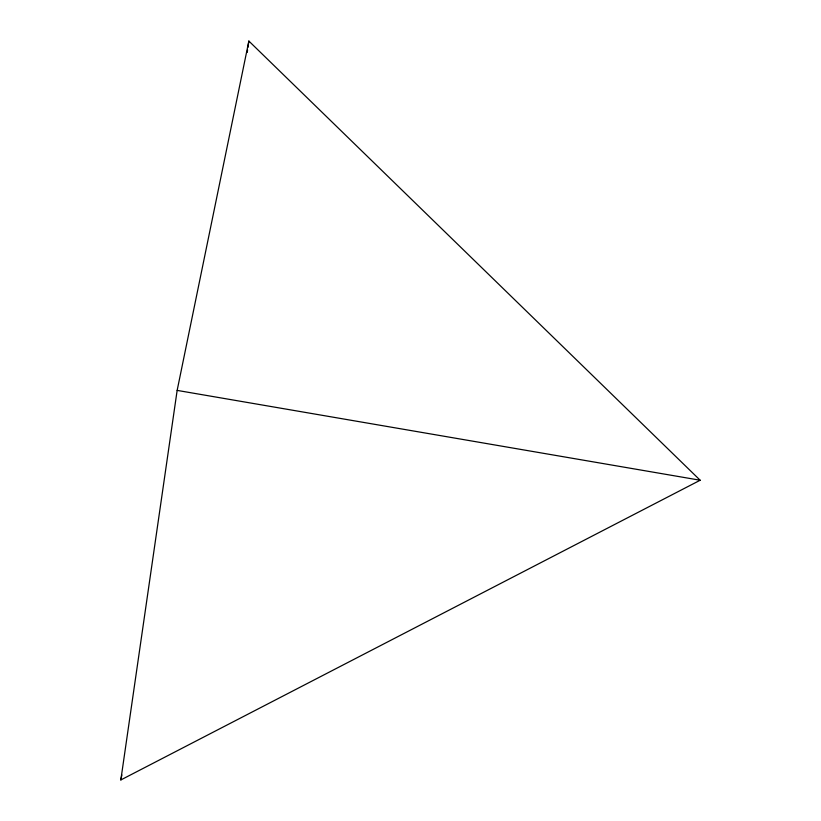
<?xml version="1.0" encoding="UTF-8"?>
<svg xmlns="http://www.w3.org/2000/svg" width="821" height="821" viewBox="0 0 821 821"><rect width="100%" height="100%" fill="white"/><g stroke="black" fill="none" stroke-linecap="round" stroke-linejoin="round"><path stroke-width="1.23" d="M120.831 779.95L177.151 390.396L248.855 41.05L700.169 480.234L120.831 779.95L121.857 774.942M247.213 52.472L247.573 49.937M247.942 47.392L248.855 41.05M177.151 390.396L700.169 480.234"/></g></svg>
